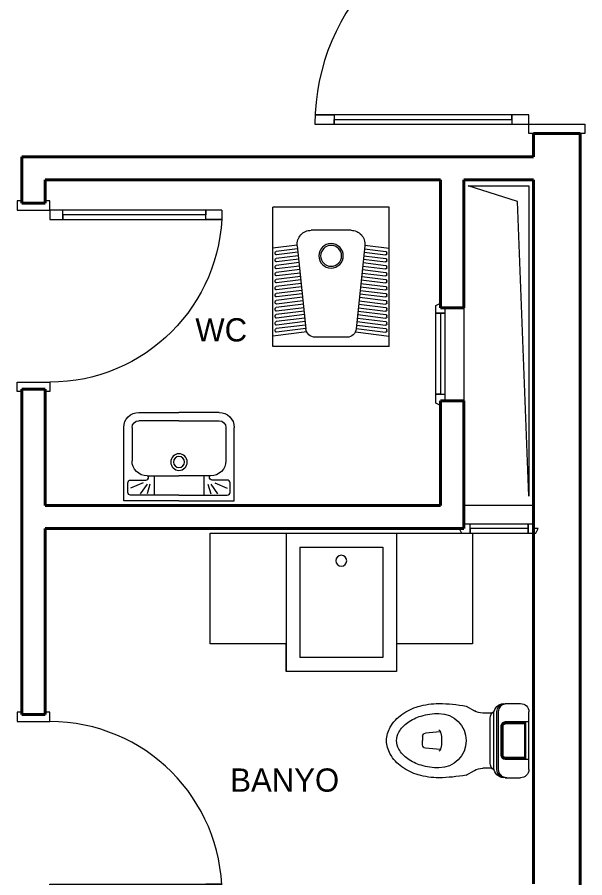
# Model space of a CAD drawing. Header units: millimetres. Extents: x 1393 to 3101, y -2944 to -480.
# Drawn here: x 1925.1 to 2169.1, y -1550 to -1179.8 of the extents above; entities that cross this region are included whole.
import ezdxf

# ---------------------------------------------------------------- set-up
doc = ezdxf.new("R2010")
doc.units = ezdxf.units.MM
for name, color, linetype, lineweight in [('DUVAR', 7, 'Continuous', 40), ('Kapı', 34, 'Continuous', 20), ('MIMARI', 50, 'Continuous', 20), ('Pencere-kapı', 142, 'Continuous', 20), ('PERDE_DUVAR', 244, 'Continuous', 15), ('TEFRİŞ_İÇ', 224, 'Continuous', 13), ('yazı', 253, 'Continuous', 20)]:
    doc.layers.add(name, color=color, linetype=linetype, lineweight=lineweight)
doc.styles.get("Standard").update_dxf_attribs({"font": 'EtrFont'})

# ---------------------------------------------------------------- blocks, each defined once
blk = doc.blocks.new('a123')
at = {"layer": 'Pencere-kapı', "linetype": 'Continuous', "flags": 128}
for points in [[(2107.053171, -1344.821931), (2107.053171, -1346.821931), (2105.053171, -1345.821931), (2105.053171, -1304.821931), (2105.053171, -1303.821931), (2107.053171, -1302.821931), (2107.053171, -1304.821931)], [(2107.053171, -1344.821931), (2109.053171, -1344.821931), (2109.053171, -1304.821931), (2107.053171, -1304.821931)], [(2117.053171, -1304.821931), (2117.053171, -1344.821931)], [(2107.053171, -1307.158569), (2105.053171, -1307.158569), (2109.053171, -1307.158569), (2107.053171, -1307.158569), (2107.053171, -1342.024349), (2105.053171, -1342.024349), (2109.053171, -1342.024348)], [(2107.053171, -1307.158569), (2107.053171, -1342.024349)]]:
    blk.add_lwpolyline(points, dxfattribs=at)
blk = doc.blocks.new('a30')
at = {"layer": 'Pencere-kapı', "linetype": 'Continuous', "flags": 128}
for points in [[(2147.053171, -1389.821931), (2117.053171, -1389.821931)], [(2117.053171, -1399.821931), (2117.053171, -1397.821931), (2147.053171, -1397.821931), (2147.053171, -1399.821931)], [(2144.716533, -1399.821931), (2144.716533, -1401.821931), (2144.716533, -1397.821931), (2144.716533, -1399.821931), (2119.850753, -1399.821931), (2119.850753, -1401.821931), (2119.850753, -1397.821931)], [(2117.053171, -1399.821931), (2115.053171, -1399.821931), (2116.053171, -1401.821931), (2147.053171, -1401.821931), (2148.053171, -1401.821931), (2149.053171, -1399.821931), (2147.053171, -1399.821931)], [(2144.716533, -1399.821931), (2119.850753, -1399.821931)]]:
    blk.add_lwpolyline(points, dxfattribs=at)
blk = doc.blocks.new('HELA')
for p, q in [((-0.25, 0.21), (0.25, 0.21)), ((-0.25, -0.39), (-0.25, 0.21)), ((0.25, -0.39), (0.25, 0.21)), ((-0.08564, 0.11), (0.08564, 0.11)), ((-0.14578, 0.045498), (-0.25, 0.032703)), ((-0.145321, 0.043815), (-0.108227, -0.314123)), ((0.145321, 0.043815), (0.108227, -0.314123)), ((0.14578, 0.045498), (0.25, 0.032703)), ((-0.24, 0.009357), (-0.24, 0.014394)), ((-0.143952, 0.03061), (-0.235609, 0.019357)), ((-0.140859, 0.000765), (-0.235609, -0.010868)), ((-0.142406, 0.015687), (-0.234391, 0.004394)), ((0.140859, 0.000765), (0.235609, -0.010868)), ((0.142406, 0.015687), (0.234391, 0.004394)), ((0.143952, 0.03061), (0.235609, 0.019357)), ((0.24, 0.009357), (0.24, 0.014394)), ((-0.24, -0.020868), (-0.24, -0.015831)), ((-0.137766, -0.029081), (-0.235609, -0.041093)), ((-0.139313, -0.014158), (-0.234391, -0.025831)), ((0.137766, -0.029081), (0.235609, -0.041093)), ((0.139313, -0.014158), (0.234391, -0.025831)), ((0.24, -0.020868), (0.24, -0.015831)), ((-0.24, -0.051094), (-0.24, -0.046056)), ((-0.134673, -0.058926), (-0.235609, -0.071319)), ((-0.13622, -0.044004), (-0.234391, -0.056056)), ((-0.133127, -0.073849), (-0.234391, -0.086282)), ((0.133127, -0.073849), (0.234391, -0.086282)), ((0.134673, -0.058926), (0.235609, -0.071319)), ((0.13622, -0.044004), (0.234391, -0.056056)), ((0.24, -0.051094), (0.24, -0.046056)), ((-0.24, -0.081319), (-0.24, -0.076281)), ((-0.24, -0.111544), (-0.24, -0.106507)), ((-0.13158, -0.088772), (-0.235609, -0.101544)), ((-0.130034, -0.103695), (-0.234391, -0.116507)), ((0.130034, -0.103695), (0.234391, -0.116507)), ((0.13158, -0.088772), (0.235609, -0.101544)), ((0.24, -0.081319), (0.24, -0.076281)), ((0.24, -0.111544), (0.24, -0.106507)), ((-0.24, -0.141769), (-0.24, -0.136732)), ((-0.128487, -0.118617), (-0.235609, -0.131769)), ((-0.126941, -0.13354), (-0.234391, -0.146732)), ((0.126941, -0.13354), (0.234391, -0.146732)), ((0.128487, -0.118617), (0.235609, -0.131769)), ((0.24, -0.141769), (0.24, -0.136732)), ((-0.24, -0.171995), (-0.24, -0.166957)), ((-0.125394, -0.148463), (-0.235609, -0.161994)), ((-0.122301, -0.178308), (-0.235609, -0.19222)), ((-0.123848, -0.163386), (-0.234391, -0.176957)), ((0.122301, -0.178308), (0.235609, -0.19222)), ((0.123848, -0.163386), (0.234391, -0.176957)), ((0.125394, -0.148463), (0.235609, -0.161994)), ((0.24, -0.171995), (0.24, -0.166957)), ((-0.24, -0.20222), (-0.24, -0.197182)), ((-0.119208, -0.208154), (-0.235609, -0.222445)), ((-0.120755, -0.193231), (-0.234391, -0.207183)), ((0.119208, -0.208154), (0.235609, -0.222445)), ((0.120755, -0.193231), (0.234391, -0.207183)), ((0.24, -0.20222), (0.24, -0.197182)), ((-0.24, -0.232445), (-0.24, -0.227408)), ((-0.24, -0.26267), (-0.24, -0.257633)), ((-0.116116, -0.237999), (-0.235609, -0.25267)), ((-0.117662, -0.223077), (-0.234391, -0.237408)), ((-0.114569, -0.252922), (-0.234391, -0.267633)), ((0.114569, -0.252922), (0.234391, -0.267633)), ((0.116116, -0.237999), (0.235609, -0.25267)), ((0.117662, -0.223077), (0.234391, -0.237408)), ((0.24, -0.232445), (0.24, -0.227408)), ((0.24, -0.26267), (0.24, -0.257633)), ((-0.24, -0.292896), (-0.24, -0.287858)), ((-0.113023, -0.267845), (-0.235609, -0.282895)), ((-0.111476, -0.282768), (-0.234391, -0.297858)), ((0.111476, -0.282768), (0.234391, -0.297858)), ((0.113023, -0.267845), (0.235609, -0.282895)), ((0.24, -0.292896), (0.24, -0.287858)), ((-0.104528, -0.327253), (-0.25, -0.345113)), ((-0.24, -0.323121), (-0.24, -0.318083)), ((-0.10993, -0.29769), (-0.235609, -0.313121)), ((-0.108383, -0.312613), (-0.234391, -0.328084)), ((0.104528, -0.327253), (0.25, -0.345113)), ((0.108383, -0.312613), (0.234391, -0.328084)), ((0.10993, -0.29769), (0.235609, -0.313121)), ((0.24, -0.323121), (0.24, -0.318083)), ((-0.06844, -0.35), (0.06844, -0.35)), ((-0.25, -0.39), (0.25, -0.39))]:
    blk.add_line(p, q)
for radius in [0.0525, 0.045]:
    blk.add_circle((0, 0), radius)
for centre, radius, start, end in [((-0.08564, 0.05), 0.06, 90, 185.916618), ((0.08564, 0.05), 0.06, 354.083382, 90), ((-0.235, 0.014394), 0.005, 96.999363, 180), ((-0.235, 0.009357), 0.005, 180, 276.999363), ((0.235, 0.009357), 0.005, 263.000637, 0), ((0.235, 0.014394), 0.005, 0, 83.000637), ((-0.235, -0.015831), 0.005, 96.999363, 180), ((-0.235, -0.020868), 0.005, 180, 276.999363), ((0.235, -0.020868), 0.005, 263.000637, 0), ((0.235, -0.015831), 0.005, 0, 83.000637), ((-0.235, -0.046056), 0.005, 96.999363, 180), ((-0.235, -0.051094), 0.005, 180, 276.999363), ((-0.235, -0.076281), 0.005, 96.999363, 180), ((0.235, -0.051094), 0.005, 263.000637, 0), ((0.235, -0.046056), 0.005, 0, 83.000637), ((0.235, -0.076281), 0.005, 0, 83.000637), ((-0.235, -0.081319), 0.005, 180, 276.999363), ((-0.235, -0.106507), 0.005, 96.999363, 180), ((0.235, -0.081319), 0.005, 263.000637, 0), ((0.235, -0.106507), 0.005, 0, 83.000637), ((-0.235, -0.111544), 0.005, 180, 276.999363), ((-0.235, -0.136732), 0.005, 96.999363, 180), ((-0.235, -0.141769), 0.005, 180, 276.999363), ((0.235, -0.111544), 0.005, 263.000637, 0), ((0.235, -0.141769), 0.005, 263.000637, 0), ((0.235, -0.136732), 0.005, 0, 83.000637), ((-0.235, -0.166957), 0.005, 96.999363, 180), ((-0.235, -0.171995), 0.005, 180, 276.999363), ((0.235, -0.171995), 0.005, 263.000637, 0), ((0.235, -0.166957), 0.005, 0, 83.000637), ((-0.235, -0.197182), 0.005, 96.999363, 180), ((-0.235, -0.20222), 0.005, 180, 276.999363), ((0.235, -0.20222), 0.005, 263.000637, 0), ((0.235, -0.197182), 0.005, 0, 83.000637), ((-0.235, -0.227408), 0.005, 96.999363, 180), ((-0.235, -0.232445), 0.005, 180, 276.999363), ((-0.235, -0.257633), 0.005, 96.999363, 180), ((0.235, -0.232445), 0.005, 263.000637, 0), ((0.235, -0.227408), 0.005, 0, 83.000637), ((0.235, -0.257633), 0.005, 0, 83.000637), ((-0.235, -0.26267), 0.005, 180, 276.999363), ((-0.235, -0.287858), 0.005, 96.999363, 180), ((-0.235, -0.292896), 0.005, 180, 276.999363), ((0.235, -0.26267), 0.005, 263.000637, 0), ((0.235, -0.292896), 0.005, 263.000637, 0), ((0.235, -0.287858), 0.005, 0, 83.000637), ((-0.235, -0.318083), 0.005, 96.999363, 180), ((-0.235, -0.323121), 0.005, 180, 276.999363), ((-0.06844, -0.31), 0.04, 185.916618, 270), ((0.06844, -0.31), 0.04, 270, 354.083382), ((0.235, -0.323121), 0.005, 263.000637, 0), ((0.235, -0.318083), 0.005, 0, 83.000637)]:
    blk.add_arc(centre, radius, start, end)
blk = doc.blocks.new('LAV1')
for p, q in [((-0.25, 0.175), (-0.25, -0.15625)), ((0, 0.175), (-0.25, 0.175)), ((0, 0.175), (0.25, 0.175)), ((0.25, 0.175), (0.25, -0.15625)), ((-0.14375, 0.0625), (0, 0.0625)), ((0.14375, 0.0625), (0, 0.0625)), ((-0.2125, -0.15625), (-0.2125, -0.00625)), ((0.2125, -0.15625), (0.2125, -0.00625)), ((0, -0.1875), (-0.18125, -0.1875)), ((0, -0.1875), (0.18125, -0.1875)), ((-0.18125, -0.225), (0, -0.225)), ((0.18125, -0.225), (0, -0.225))]:
    blk.add_line(p, q)
at = {"flags": 128}
for points in [[(0, 0.15), (-0.21875, 0.15, 0.414214), (-0.23125, 0.1375), (-0.23125, 0.09375, 0.414214), (-0.21875, 0.08125), (-0.15, 0.08125, -0.414214), (-0.1375, 0.06875), (-0.1375, 0.0625)], [(0, 0.15), (0.21875, 0.15, -0.414214), (0.23125, 0.1375), (0.23125, 0.09375, -0.414214), (0.21875, 0.08125), (0.15, 0.08125, 0.414214), (0.1375, 0.06875), (0.1375, 0.0625)]]:
    blk.add_lwpolyline(points, format="xyb", dxfattribs=at)
for points in [[(-0.1625, 0.09375), (-0.21875, 0.11875)], [(-0.14375, 0.1), (-0.175, 0.14375)], [(-0.13125, 0.1), (-0.14375, 0.14375)], [(-0.1125, 0.0625), (-0.1125, 0.15)], [(0.1125, 0.0625), (0.1125, 0.15)], [(0.13125, 0.1), (0.14375, 0.14375)], [(0.14375, 0.1), (0.175, 0.14375)], [(0.1625, 0.09375), (0.21875, 0.11875)]]:
    blk.add_lwpolyline(points, dxfattribs=at)
for radius in [0.0375, 0.025]:
    blk.add_circle((0, 0), radius)
for centre, radius, start, end in [((-0.14375, -0.00625), 0.06875, 90, 180), ((0.14375, -0.00625), 0.06875, 0, 90), ((-0.18125, -0.15625), 0.06875, 180, 270), ((-0.18125, -0.15625), 0.03125, 180, 270), ((0.18125, -0.15625), 0.06875, 270, 0), ((0.18125, -0.15625), 0.03125, 270, 0)]:
    blk.add_arc(centre, radius, start, end)
blk = doc.blocks.new('BERKLO1')
for p, q in [((-13.75, 0), (13.75, 0)), ((-9, 0), (-9, -11.344955)), ((9, 0), (9, -11.344955)), ((-17.75, -11.3), (-17.75, -4)), ((-8.5, -1.4109), (-8.5, -11.344955)), ((-8.5, -1.4109), (8.5, -1.4109)), ((-8, -1.9109), (-8, -11.344955)), ((-8, -1.9109), (8, -1.9109)), ((8, -1.9109), (8, -11.344955)), ((8.5, -1.4109), (8.5, -11.344955)), ((17.75, -11.3), (17.75, -4)), ((-13.75, -14.5), (13.75, -14.5)), ((-13.75, -15.3), (13.75, -15.3)), ((-7, -12.344955), (7, -12.344955)), ((-7, -12.844955), (7, -12.844955)), ((-7, -13.344955), (7, -13.344955)), ((-13.25, -16.7), (13.25, -16.7)), ((-13.185101, -17.673371), (-13.185101, -22.100331)), ((-10.75, -18.5), (10.75, -18.5)), ((13.185101, -17.673371), (13.185101, -22.100331)), ((-16.491451, -30), (-14.24393, -26.077785)), ((16.491451, -30), (14.24393, -26.077785)), ((-4.284202, -42.369924), (-3.557548, -49.461477)), ((4.284202, -42.369924), (3.557548, -49.461477)), ((-2.065361, -50.808576), (0, -50.808576)), ((2.065361, -50.808576), (0, -50.808576))]:
    blk.add_line(p, q)
at = {"flags": 128}
for points in [[(-13, -43, 0.071629), (-11.767313, -51.560515, 0.083035), (-8.678076, -57.92779, 0.106719), (-4.057901, -62.152843, 0.132804), (0, -63.25, 0.132804)], [(5.001641, -43, 0.262239), (4.798089, -42.638585, 0.074875), (3.536694, -42.112002, 0.035607), (2.05855, -41.85094, 0.025913), (0, -41.744182, 0.025913), (-2.05855, -41.85094, 0.035607), (-3.536694, -42.112002, 0.074875), (-4.798089, -42.638585, 0.262239), (-5.001641, -43, 0.262239)], [(0, -68, 0.132804), (6.45149, -66.255675, 0.106719), (12.551145, -60.67767, 0.083035), (16.324331, -52.900696, 0.071629), (17.75, -43, 0.071629)]]:
    blk.add_lwpolyline(points, format="xyb", dxfattribs=at)
for centre, radius, start, end in [((-13.75, -4), 4, 90, 180), ((13.75, -4), 4, 0, 90), ((-13.75, -10.5), 4, 180, 270), ((-13.75, -11.3), 4, 180, 270), ((-12.91392, -11.865985), 4.845683, 183.607871, 266.022971), ((-7, -11.344955), 2, 180, 270), ((-7, -11.344955), 1.5, 180, 270), ((-7, -11.344955), 1, 180, 270), ((7, -11.344955), 1, 270, 0), ((7, -11.344955), 1.5, 270, 0), ((7, -11.344955), 2, 270, 0), ((12.901478, -11.853623), 4.858893, 274.113285, 356.255874), ((13.75, -10.5), 4, 270, 0), ((13.75, -11.3), 4, 270, 0), ((-10.75, -14.5), 4, 211.597838, 270), ((10.75, -14.5), 4, 270, 328.402162), ((-21.185101, -22.100331), 8, 330.186282, 0), ((21.185101, -22.100331), 8, 180, 209.813718), ((61.064768, -44.069252), 78.822021, 169.717953, 179.222736), ((0, -43), 13, 0, 180), ((-61.06477, -44.069252), 78.822021, 0.777264, 10.282047), ((17.341014, -43), 35.091014, 180, 196.388168), ((-17.341014, -43), 30.341014, 343.611832, 0), ((8.815666, -45.507233), 26.204632, 196.388168, 215.374752), ((-2.065361, -49.308576), 1.5, 185.850537, 270), ((2.065361, -49.308576), 1.5, 270, 354.149463), ((-8.815666, -45.507233), 21.454632, 324.625248, 343.611832), ((3.416892, -49.340363), 19.583481, 215.374752, 239.740739), ((-3.416892, -49.340363), 14.833481, 300.259261, 324.625248), ((0, -55.197229), 8.052771, 270, 300.259261), ((0, -55.197229), 12.802771, 239.740739, 270)]:
    blk.add_arc(centre, radius, start, end)
blk = doc.blocks.new('zczxcxcx')
at = {"layer": 'TEFRİŞ_İÇ', "flags": 128}
for points in [[(-0.625, 0.5), (-0.625, 0.1), (-0.35, 0.1)], [(0.05, 0.1), (0.325, 0.1), (0.325, 0.5), (-0.625, 0.5)], [(-0.35, 0.5), (-0.35, 0)], [(0.05, 0.5), (0.05, 0)], [(0, 0.45), (-0.3, 0.45)], [(-0.3, 0.45), (-0.3, 0.05)], [(0, 0.45), (0, 0.05)], [(-0.35, 0.1), (-0.35, 0), (0.05, 0), (0.05, 0.1)], [(-0.3, 0.05), (0, 0.05)]]:
    blk.add_lwpolyline(points, dxfattribs=at)
at = {"layer": 'TEFRİŞ_İÇ'}
blk.add_circle((-0.15, 0.400648), 0.019706, dxfattribs=at)
blk = doc.blocks.new('MÇ_')
at = {"layer": 'Kapı', "flags": 128}
for points in [[(0.363762, 0.05), (0.363762, 0.06), (0.383762, 0.06), (0.383762, 0.05), (0.483762, 0.05), (0.483762, 0.06), (0.503762, 0.06), (0.503762, 0.05), (0.503762, 0.02), (0.483762, 0.02), (0.383762, 0.02), (0.363762, 0.02)], [(0.363762, -0.75), (0.363762, -0.76), (0.383762, -0.76), (0.383762, -0.75), (0.483762, -0.75), (0.483762, -0.76), (0.503762, -0.76), (0.503762, -0.75), (0.503762, -0.72), (0.483762, -0.72), (0.383762, -0.72), (0.363762, -0.72)]]:
    blk.add_lwpolyline(points, close=True, dxfattribs=at)
blk.add_lwpolyline([(-0.376238, 0.02), (0.363762, 0.02), (0.363762, -0.02), (-0.375262, -0.02), (-0.30704, -0.02), (-0.30704, 0.02), (-0.30704, 0), (0.30704, 0), (0.30704, -0.02), (0.30704, 0.02)], dxfattribs=at)
at = {"layer": 'Kapı'}
blk.add_arc((0.363762, 0.02), 0.74, 180, 270, dxfattribs=at)
blk = doc.blocks.new('BBBBBBBBBBBB')
at = {"layer": 'Kapı', "linetype": 'Continuous', "flags": 128}
for points in [[(0.211665, 0.525187), (0.411665, 0.525187), (0.431665, 0.525187), (0.431665, 0.485187), (0.211665, 0.485187), (0.191665, 0.485187), (0.191665, 0.525187), (0.211665, 0.525187)], [(-0.728335, -0.435013), (0.191665, -0.435013), (0.191665, -0.395013), (-0.727465, -0.395013), (-0.646086, -0.395013), (-0.646086, -0.435013), (-0.646086, -0.415013), (0.117393, -0.415013), (0.117393, -0.395013), (0.117393, -0.435013)], [(0.211665, -0.434813), (0.411665, -0.434813), (0.431665, -0.434813), (0.431665, -0.474813), (0.211665, -0.474813), (0.191665, -0.474813), (0.191665, -0.434813), (0.211665, -0.434813)]]:
    blk.add_lwpolyline(points, dxfattribs=at)
at = {"layer": 'Kapı', "linetype": 'Continuous'}
blk.add_arc((0.191836, -0.434983), 0.920171, 90.010631, 180.001824, dxfattribs=at)

msp = doc.modelspace()

# ---------------------------------------------------------------- linework, layer by layer
at = {"layer": 'DUVAR', "color": 5}
for p, q in [((2147.053171, -1239.821931), (2147.053171, -1229.821931)), ((2167.053171, -1229.821931), (2147.053171, -1229.821931)), ((2167.053171, -1614.821931), (2167.053171, -1229.821931)), ((2147.053171, -1239.821931), (1927.053171, -1239.821931)), ((1927.053171, -1259.821931), (1927.053171, -1239.821931)), ((1937.053171, -1259.821931), (1937.053171, -1249.821931)), ((2107.053171, -1249.821931), (1937.053171, -1249.821931)), ((2107.053171, -1304.821931), (2107.053171, -1249.821931)), ((2147.053171, -1249.821931), (2117.053171, -1249.821931)), ((2117.053171, -1304.821931), (2117.053171, -1249.821931)), ((2147.053171, -1399.821931), (2147.053171, -1249.821931)), ((1937.053171, -1259.821931), (1927.053171, -1259.821931)), ((2107.053171, -1304.821931), (2117.053171, -1304.821931)), ((1927.053171, -1479.821931), (1927.053171, -1339.821931)), ((1937.053171, -1339.821931), (1927.053171, -1339.821931)), ((1937.053171, -1389.821931), (1937.053171, -1339.821931)), ((2107.053171, -1389.821931), (2107.053171, -1344.821931)), ((2107.053171, -1344.821931), (2117.053171, -1344.821931)), ((2117.053171, -1399.821931), (2117.053171, -1344.821931)), ((2107.053171, -1389.821931), (1937.053171, -1389.821931)), ((2117.053171, -1399.821931), (1937.053171, -1399.821931)), ((1937.053171, -1479.821931), (1937.053171, -1399.821931)), ((2147.053171, -1552.582982), (2147.053171, -1399.821931)), ((1937.053171, -1479.821931), (1927.053171, -1479.821931))]:
    msp.add_line(p, q, dxfattribs=at)
at = {"layer": 'MIMARI', "flags": 128}
msp.add_lwpolyline([(2118.985403, -1252.420516), (2145.062247, -1252.420516), (2145.062247, -1385.879015), (2140.147519, -1259.075011), (2118.985403, -1252.420516)], dxfattribs=at)

# ---------------------------------------------------------------- block references
for name in ['a123', 'a30']:
    msp.add_blockref(name, (0, 0))
at = {"layer": 'Kapı', "color": 3, "linetype": 'Continuous', "xscale": -100, "yscale": 100, "zscale": 100}
msp.add_blockref('MÇ_', (1975.429327, -1264.821931), dxfattribs=at)
at = {"layer": 'Kapı', "color": 3, "linetype": 'Continuous', "xscale": 100, "yscale": 100, "zscale": 100, "rotation": 180}
msp.add_blockref('MÇ_', (1975.429327, -1554.821931), dxfattribs=at)
at = {"layer": 'PERDE_DUVAR', "xscale": 100, "yscale": 100, "zscale": 100}
msp.add_blockref('BBBBBBBBBBBB', (2125.886682, -1182.340664), dxfattribs=at)
at = {"layer": 'TEFRİŞ_İÇ', "linetype": 'Continuous', "lineweight": 15, "xscale": -100, "yscale": 100, "zscale": 100}
msp.add_blockref('HELA', (2059.987825, -1282.485472), dxfattribs=at)
at = {"layer": 'TEFRİŞ_İÇ', "linetype": 'Continuous'}
for name, p, xscale, yscale, zscale, rotation in [('LAV1', (1994.595581, -1371.196931), -95, 95, 95, 180), ('zczxcxcx', (2046.565254, -1461.221676, -0.135451), 118.8, -118.8, 118.8, 179.999959), ('BERKLO1', (2145.053171, -1491.03024), -0.9, 0.9, 0.9, 270)]:
    msp.add_blockref(name, p, dxfattribs=dict(at, xscale=xscale, yscale=yscale, zscale=zscale, rotation=rotation))

# ---------------------------------------------------------------- texts
at = {"layer": 'yazı', "color": 1}
for s, p in [('WC', (2001.608644, -1319.309208)), ('BANYO', (2016.643339, -1512.990908))]:
    msp.add_text(s, height=10, rotation=360, dxfattribs=at).set_placement(p)

doc.saveas('drawing.dxf')
